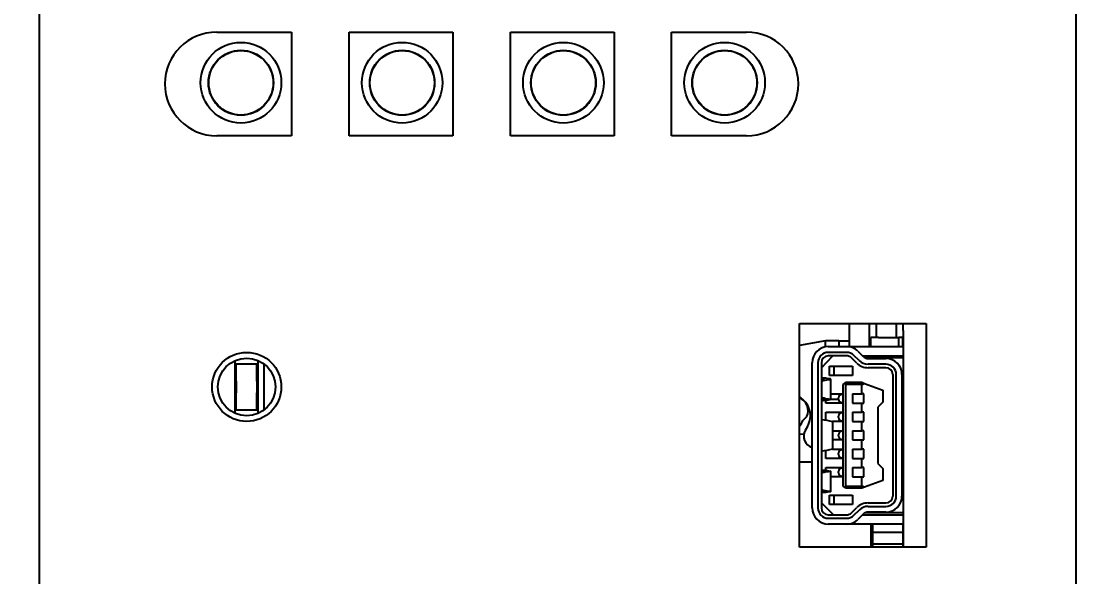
# Model space of a CAD drawing. Header units: millimetres. Extents: x 2121 to 4904, y 892 to 1933.
# Drawn here: x 2311.1 to 2402.7, y 1546.4 to 1594.7 of the extents above; entities that cross this region are included whole.
import ezdxf

# ---------------------------------------------------------------- set-up
doc = ezdxf.new("R2010")
doc.units = ezdxf.units.MM
doc.header["$LTSCALE"] = 1.8
doc.layers.add('치수(ISO)', color=7, linetype='Continuous', lineweight=25)
doc.styles.add('주 문자 (ISO)', font='')
doc.styles.add('주 텍스트 (ISO)', font='')
doc.styles.get('주 문자 (ISO)').set_extended_font_data('Tahoma')
doc.styles.get('주 텍스트 (ISO)').set_extended_font_data('Tahoma')
doc.dimstyles.new('기본값 (ISO)', dxfattribs={"dimscale": 1.8, "dimtxt": 3.5, "dimasz": 2.5, "dimexe": 3.175, "dimexo": 0, "dimgap": 0.762, "dimtad": 1, "dimrnd": 1e-08, "dimzin": 0, "dimtxsty": '주 텍스트 (ISO)', "dimcen": 0.09, "dimdle": 10, "dimclrd": 256, "dimclre": 256, "dimclrt": 256, "dimazin": 0, "dimtfac": 1.001486, "dimtmove": 0, "dimatfit": 3, "dimfxl": 1, "dimtolj": 1, "dimtzin": 0, "dimlwd": -1, "dimlwe": -1, "dimarcsym": 0})

# ---------------------------------------------------------------- blocks, each defined once
blk = doc.blocks.new('*D800')
at = {"layer": 'Defpoints', "color": 0}
for p in [(2312.65, 1639.801), (2236.277, 1289.801), (2312.65, 1289.801)]:
    blk.add_point(p, dxfattribs=at)
at = {"layer": '치수(ISO)', "color": 7}
for p, q in [((2312.65, 1639.801), (2230.562, 1639.801)), ((2236.277, 1635.301), (2236.277, 1294.301)), ((2312.65, 1289.801), (2230.562, 1289.801))]:
    blk.add_line(p, q, dxfattribs=at)
for points in [[(2237.027, 1635.301), (2235.527, 1635.301), (2236.277, 1639.801)], [(2235.527, 1294.301), (2237.027, 1294.301), (2236.277, 1289.801)]]:
    blk.add_solid(points, dxfattribs=at)
at = {"layer": '치수(ISO)', "color": 7, "insert": (2228.453, 1449.677), "char_height": 6.3, "attachment_point": 1, "rotation": 90, "style": '주 텍스트 (ISO)'}
blk.add_mtext('\\A1;175', dxfattribs=at)
blk = doc.blocks.new('*D807')
at = {"layer": 'Defpoints', "color": 0}
for p in [(2326.65, 1629.801), (2268.621, 1294.801), (2322.65, 1294.801)]:
    blk.add_point(p, dxfattribs=at)
at = {"layer": '치수(ISO)', "color": 7}
for p, q in [((2326.65, 1629.801), (2262.906, 1629.801)), ((2268.621, 1625.301), (2268.621, 1299.301)), ((2322.65, 1294.801), (2262.906, 1294.801))]:
    blk.add_line(p, q, dxfattribs=at)
for points in [[(2269.371, 1625.301), (2267.871, 1625.301), (2268.621, 1629.801)], [(2267.871, 1299.301), (2269.371, 1299.301), (2268.621, 1294.801)]]:
    blk.add_solid(points, dxfattribs=at)
at = {"layer": '치수(ISO)', "color": 7, "insert": (2263.974, 1456.345), "char_height": 6.3, "attachment_point": 5, "rotation": 90, "style": '주 문자 (ISO)'}
blk.add_mtext('\\A1;167.5', dxfattribs=at)

msp = doc.modelspace()

# ---------------------------------------------------------------- linework, layer by layer
at = {"layer": '치수(ISO)', "color": 7}
for p, q in [((2312.65, 1289.801), (2312.65, 1639.801)), ((2402.65, 1639.801), (2402.65, 1289.801)), ((2328.05, 1593.701), (2334.55, 1593.701)), ((2334.55, 1593.701), (2334.55, 1584.701)), ((2339.55, 1584.701), (2339.55, 1593.701)), ((2339.55, 1593.701), (2348.55, 1593.701)), ((2348.55, 1593.701), (2348.55, 1584.701)), ((2353.55, 1584.701), (2353.55, 1593.701)), ((2353.55, 1593.701), (2362.55, 1593.701)), ((2362.55, 1593.701), (2362.55, 1584.701)), ((2367.55, 1584.701), (2367.55, 1593.701)), ((2367.55, 1593.701), (2374.05, 1593.701)), ((2327.367, 1589.601), (2327.346, 1589.601)), ((2332.954, 1589.601), (2332.934, 1589.601)), ((2341.367, 1589.601), (2341.346, 1589.601)), ((2346.954, 1589.601), (2346.934, 1589.601)), ((2355.367, 1589.601), (2355.346, 1589.601)), ((2360.954, 1589.601), (2360.934, 1589.601)), ((2369.367, 1589.601), (2369.346, 1589.601)), ((2374.954, 1589.601), (2374.934, 1589.601)), ((2327.346, 1589.001), (2327.367, 1589.001)), ((2332.934, 1589.001), (2332.954, 1589.001)), ((2341.346, 1589.001), (2341.367, 1589.001)), ((2346.934, 1589.001), (2346.954, 1589.001)), ((2355.346, 1589.001), (2355.367, 1589.001)), ((2360.934, 1589.001), (2360.954, 1589.001)), ((2369.346, 1589.001), (2369.367, 1589.001)), ((2374.934, 1589.001), (2374.954, 1589.001)), ((2334.55, 1584.701), (2328.05, 1584.701)), ((2348.55, 1584.701), (2339.55, 1584.701)), ((2362.55, 1584.701), (2353.55, 1584.701)), ((2374.05, 1584.701), (2367.55, 1584.701)), ((2378.65, 1568.401), (2389.65, 1568.401)), ((2378.65, 1549.001), (2378.65, 1568.401)), ((2382.99, 1566.401), (2382.99, 1568.401)), ((2384.69, 1568.401), (2384.69, 1566.401)), ((2385.35, 1567.199), (2385.35, 1568.401)), ((2387.05, 1568.401), (2387.05, 1567.199)), ((2387.65, 1567.801), (2387.65, 1568.401)), ((2389.65, 1568.401), (2389.65, 1549.001)), ((2385.512, 1567.199), (2384.84, 1567.199)), ((2384.84, 1566.401), (2384.84, 1567.199)), ((2385.512, 1567.199), (2386.824, 1567.199)), ((2386.824, 1567.199), (2387.184, 1567.199)), ((2387.184, 1567.199), (2387.271, 1567.199)), ((2387.63, 1567.199), (2387.271, 1567.199)), ((2387.271, 1566.401), (2387.271, 1567.199)), ((2387.63, 1566.401), (2387.63, 1567.199)), ((2387.65, 1567.801), (2387.65, 1549.001)), ((2380.894, 1566.901), (2378.65, 1566.512)), ((2382.062, 1566.901), (2380.894, 1566.901)), ((2380.894, 1566.377), (2380.894, 1566.901)), ((2381.15, 1566.401), (2382.744, 1566.401)), ((2382.062, 1566.901), (2382.99, 1566.901)), ((2382.062, 1566.901), (2382.062, 1566.401)), ((2382.744, 1566.401), (2387.65, 1566.401)), ((2380.55, 1564.571), (2381.55, 1565.601)), ((2382.744, 1565.901), (2381.15, 1565.901)), ((2382.744, 1565.601), (2381.15, 1565.601)), ((2383.621, 1564.976), (2383.166, 1565.427)), ((2383.832, 1565.19), (2383.377, 1565.641)), ((2383.729, 1565.996), (2384.184, 1565.545)), ((2384.127, 1565.601), (2387.65, 1565.601)), ((2387.65, 1565.441), (2384.325, 1565.441)), ((2384.606, 1565.371), (2386.15, 1565.371)), ((2329.65, 1560.61), (2329.65, 1565.192)), ((2329.73, 1564.901), (2331.53, 1564.901)), ((2329.73, 1563.401), (2329.73, 1564.901)), ((2331.53, 1563.401), (2331.53, 1564.901)), ((2331.61, 1565.209), (2331.61, 1560.593)), ((2332.15, 1564.901), (2332.15, 1560.901)), ((2379.75, 1552.401), (2379.75, 1565.001)), ((2380.25, 1565.001), (2380.25, 1552.401)), ((2380.55, 1565.001), (2380.55, 1552.401)), ((2381.25, 1563.901), (2381.25, 1564.701)), ((2381.25, 1564.701), (2383.25, 1564.701)), ((2381.65, 1563.901), (2381.65, 1564.701)), ((2383.25, 1564.701), (2383.25, 1563.901)), ((2386.15, 1564.871), (2384.606, 1564.871)), ((2386.15, 1564.571), (2384.606, 1564.571)), ((2383.25, 1563.901), (2381.25, 1563.901)), ((2381.35, 1563.586), (2381.35, 1561.817)), ((2386.75, 1563.971), (2386.75, 1553.431)), ((2387.05, 1553.431), (2387.05, 1563.971)), ((2387.55, 1563.971), (2387.55, 1553.431)), ((2329.73, 1563.401), (2329.73, 1562.401)), ((2331.53, 1563.401), (2331.53, 1562.401)), ((2382.45, 1563.101), (2382.55, 1563.201)), ((2382.45, 1554.301), (2382.45, 1563.101)), ((2382.55, 1563.201), (2382.65, 1563.301)), ((2382.55, 1563.201), (2382.65, 1563.101)), ((2382.65, 1563.301), (2384.05, 1563.301)), ((2384.05, 1563.101), (2382.65, 1563.101)), ((2382.65, 1563.101), (2382.65, 1554.301)), ((2384.05, 1563.301), (2384.302, 1563.21)), ((2384.05, 1563.101), (2384.302, 1563.21)), ((2384.05, 1562.301), (2384.05, 1563.101)), ((2384.302, 1563.21), (2385.9, 1562.628)), ((2385.9, 1562.628), (2385.9, 1561.588)), ((2329.73, 1560.901), (2329.73, 1562.401)), ((2331.53, 1560.901), (2331.53, 1562.401)), ((2380.95, 1561.501), (2380.95, 1561.752)), ((2381.35, 1562.301), (2382.45, 1562.301)), ((2382.052, 1561.821), (2381.35, 1561.821)), ((2382.05, 1561.851), (2382.05, 1561.951)), ((2382.35, 1562.251), (2382.45, 1562.251)), ((2383.25, 1562.301), (2383.25, 1561.501)), ((2383.25, 1562.301), (2384.05, 1562.301)), ((2384.25, 1562.301), (2384.05, 1562.301)), ((2384.25, 1561.501), (2384.25, 1562.301)), ((2329.73, 1560.901), (2331.53, 1560.901)), ((2382.45, 1561.501), (2380.95, 1561.501)), ((2380.95, 1560.701), (2382.45, 1560.701)), ((2380.95, 1560.029), (2380.95, 1560.701)), ((2382.35, 1561.551), (2382.45, 1561.551)), ((2383.25, 1561.501), (2384.05, 1561.501)), ((2383.25, 1560.701), (2383.25, 1559.901)), ((2383.25, 1560.701), (2384.05, 1560.701)), ((2384.05, 1561.501), (2384.25, 1561.501)), ((2384.05, 1560.701), (2384.05, 1561.501)), ((2384.25, 1560.701), (2384.05, 1560.701)), ((2384.25, 1559.901), (2384.25, 1560.701)), ((2385.9, 1561.588), (2385.45, 1561.138)), ((2385.45, 1561.138), (2385.45, 1556.264)), ((2378.944, 1559.982), (2379.284, 1560.322)), ((2382.45, 1559.901), (2381.504, 1559.901)), ((2381.55, 1557.533), (2381.55, 1559.869)), ((2382.05, 1560.251), (2382.05, 1560.351)), ((2382.35, 1560.651), (2382.45, 1560.651)), ((2382.35, 1559.951), (2382.45, 1559.951)), ((2383.25, 1559.901), (2384.05, 1559.901)), ((2384.05, 1559.901), (2384.25, 1559.901)), ((2384.05, 1559.101), (2384.05, 1559.901)), ((2379.347, 1559.466), (2379.152, 1559.132)), ((2381.55, 1559.101), (2382.45, 1559.101)), ((2382.35, 1559.051), (2382.45, 1559.051)), ((2383.25, 1559.101), (2383.25, 1558.301)), ((2383.25, 1559.101), (2384.05, 1559.101)), ((2384.25, 1559.101), (2384.05, 1559.101)), ((2384.25, 1558.301), (2384.25, 1559.101)), ((2378.65, 1558.79), (2379.036, 1558.831)), ((2382.45, 1558.301), (2381.55, 1558.301)), ((2382.05, 1558.651), (2382.05, 1558.751)), ((2382.35, 1558.351), (2382.45, 1558.351)), ((2383.25, 1558.301), (2384.05, 1558.301)), ((2384.05, 1558.301), (2384.25, 1558.301)), ((2384.05, 1557.501), (2384.05, 1558.301)), ((2380.95, 1556.701), (2380.95, 1557.373)), ((2381.504, 1557.501), (2382.45, 1557.501)), ((2382.05, 1557.051), (2382.05, 1557.151)), ((2382.35, 1557.451), (2382.45, 1557.451)), ((2383.25, 1557.501), (2383.25, 1556.701)), ((2383.25, 1557.501), (2384.05, 1557.501)), ((2384.25, 1557.501), (2384.05, 1557.501)), ((2384.25, 1556.701), (2384.25, 1557.501)), ((2379.75, 1556.36), (2378.65, 1556.36)), ((2382.45, 1556.701), (2380.95, 1556.701)), ((2382.35, 1556.751), (2382.45, 1556.751)), ((2383.25, 1556.701), (2384.05, 1556.701)), ((2384.05, 1556.701), (2384.25, 1556.701)), ((2384.05, 1555.901), (2384.05, 1556.701)), ((2385.45, 1556.264), (2385.9, 1555.814)), ((2380.95, 1555.65), (2380.95, 1555.901)), ((2380.95, 1555.901), (2382.45, 1555.901)), ((2381.35, 1555.586), (2381.35, 1553.817)), ((2382.05, 1555.451), (2382.05, 1555.551)), ((2382.35, 1555.851), (2382.45, 1555.851)), ((2383.25, 1555.901), (2383.25, 1555.101)), ((2383.25, 1555.901), (2384.05, 1555.901)), ((2384.25, 1555.901), (2384.05, 1555.901)), ((2384.25, 1555.101), (2384.25, 1555.901)), ((2385.9, 1555.814), (2385.9, 1554.774)), ((2382.45, 1555.101), (2381.35, 1555.101)), ((2382.35, 1555.151), (2382.45, 1555.151)), ((2382.55, 1554.201), (2382.45, 1554.301)), ((2382.65, 1554.301), (2382.55, 1554.201)), ((2382.65, 1554.301), (2384.05, 1554.301)), ((2383.25, 1555.101), (2384.05, 1555.101)), ((2384.05, 1555.101), (2384.25, 1555.101)), ((2384.05, 1554.301), (2384.05, 1555.101)), ((2384.302, 1554.193), (2384.05, 1554.301)), ((2385.9, 1554.774), (2384.302, 1554.193)), ((2381.25, 1552.701), (2381.25, 1553.501)), ((2381.25, 1553.501), (2383.25, 1553.501)), ((2381.65, 1552.701), (2381.65, 1553.501)), ((2382.65, 1554.101), (2382.55, 1554.201)), ((2384.05, 1554.101), (2382.65, 1554.101)), ((2383.25, 1553.501), (2383.25, 1552.701)), ((2384.302, 1554.193), (2384.05, 1554.101)), ((2381.611, 1551.801), (2380.55, 1552.831)), ((2383.25, 1552.701), (2381.25, 1552.701)), ((2384.606, 1552.831), (2386.15, 1552.831)), ((2384.606, 1552.531), (2386.15, 1552.531)), ((2381.15, 1551.801), (2382.744, 1551.801)), ((2383.166, 1551.975), (2383.621, 1552.426)), ((2383.377, 1551.762), (2383.832, 1552.213)), ((2384.184, 1551.857), (2383.729, 1551.406)), ((2384.127, 1551.801), (2387.65, 1551.801)), ((2387.65, 1551.961), (2384.325, 1551.961)), ((2386.15, 1552.031), (2384.606, 1552.031)), ((2381.15, 1551.501), (2382.744, 1551.501)), ((2382.744, 1551.001), (2381.15, 1551.001)), ((2387.65, 1551.001), (2382.744, 1551.001)), ((2384.83, 1551.001), (2384.83, 1549.001)), ((2385.03, 1550.281), (2385.03, 1551.001)), ((2387.63, 1551.001), (2387.63, 1550.281)), ((2387.63, 1550.281), (2385.03, 1550.281)), ((2385.03, 1549.781), (2385.03, 1550.281)), ((2385.03, 1549.281), (2385.03, 1549.781)), ((2387.63, 1550.281), (2387.63, 1549.281)), ((2389.65, 1549.001), (2378.65, 1549.001)), ((2385.03, 1549.281), (2387.63, 1549.281)), ((2385.03, 1549.001), (2385.03, 1549.281)), ((2387.63, 1549.281), (2387.63, 1549.001))]:
    msp.add_line(p, q, dxfattribs=at)
for centre, radius in [((2330.15, 1589.301), 3.5), ((2344.15, 1589.301), 3.5), ((2358.15, 1589.301), 3.5), ((2372.15, 1589.301), 3.5), ((2330.15, 1589.301), 2.82), ((2330.15, 1589.301), 2.8), ((2344.15, 1589.301), 2.82), ((2344.15, 1589.301), 2.8), ((2358.15, 1589.301), 2.82), ((2358.15, 1589.301), 2.8), ((2372.15, 1589.301), 2.82), ((2372.15, 1589.301), 2.8), ((2330.65, 1562.901), 3), ((2330.65, 1562.901), 2.5)]:
    msp.add_circle(centre, radius, dxfattribs=at)
for centre, radius, start, end in [((2328.05, 1589.201), 4.5, 90, 270), ((2374.05, 1589.201), 4.5, 270, 90), ((2381.15, 1565.001), 1.4, 90, 180), ((2382.744, 1565.001), 1.4, 45.27679, 90), ((2381.15, 1565.001), 0.9, 90, 180), ((2381.15, 1565.001), 0.6, 90, 180), ((2382.744, 1565.001), 0.9, 45.27679, 90), ((2382.744, 1565.001), 0.6, 45.27679, 90), ((2384.606, 1565.971), 0.6, 225.27679, 270), ((2386.15, 1563.971), 1.4, 0, 90), ((2384.606, 1565.971), 1.4, 225.27679, 270), ((2384.606, 1565.971), 1.1, 225.27679, 270), ((2386.15, 1563.971), 0.9, 0, 90), ((2386.15, 1563.971), 0.6, 0, 90), ((2377.744, 1560.399), 1.854, 329.78542, 60.75005), ((2378.175, 1560.83), 1.219, 335.36413, 67.07307), ((2382.35, 1561.951), 0.3, 90, 180), ((2382.35, 1561.851), 0.3, 180, 270), ((2377.744, 1560.399), 1.27, 315.51107, 340.84193), ((2382.35, 1560.351), 0.3, 90, 180), ((2382.35, 1560.251), 0.3, 180, 270), ((2380.03, 1558.621), 1.016, 149.78542, 254.00279), ((2382.35, 1558.751), 0.3, 90, 180), ((2382.35, 1558.651), 0.3, 180, 270), ((2382.35, 1557.151), 0.3, 90, 180), ((2382.35, 1557.051), 0.3, 180, 270), ((2382.35, 1555.551), 0.3, 90, 180), ((2382.35, 1555.451), 0.3, 180, 270), ((2386.15, 1553.431), 0.6, 270, 0), ((2386.15, 1553.431), 1.4, 270, 0), ((2386.15, 1553.431), 0.9, 270, 0), ((2384.606, 1551.431), 1.4, 90, 134.72321), ((2384.606, 1551.431), 1.1, 90, 134.72321), ((2381.15, 1552.401), 1.4, 180, 270), ((2381.15, 1552.401), 0.9, 180, 270), ((2381.15, 1552.401), 0.6, 180, 270), ((2382.744, 1552.401), 0.6, 270, 314.72321), ((2382.744, 1552.401), 0.9, 270, 314.72321), ((2384.606, 1551.431), 0.6, 90, 134.72321), ((2382.744, 1552.401), 1.4, 270, 314.72321)]:
    msp.add_arc(centre, radius, start, end, dxfattribs=at)
for points, knots in [([(2381.296, 1563.601), (2381.142, 1563.626), (2380.988, 1563.647), (2380.739, 1563.673), (2380.645, 1563.681), (2380.55, 1563.688)], [0.000001, 0.000001, 0.000001, 0.000001, 0.0893218, 0.0893218, 0.1440884, 0.1440884, 0.1440884, 0.1440884]), ([(2380.716, 1563.601), (2380.739, 1563.597), (2380.75, 1563.592), (2380.75, 1563.579), (2380.739, 1563.571), (2380.693, 1563.554), (2380.66, 1563.544), (2380.596, 1563.529), (2380.574, 1563.524), (2380.55, 1563.519)], [-0.05269467, -0.05269467, -0.05269467, -0.05269467, -0.03952411, -0.03952411, -0.02634801, -0.02634801, -0.01320205, -0.01320205, -0.00716274, -0.00716274, -0.00716274, -0.00716274]), ([(2380.882, 1563.501), (2380.98, 1563.519), (2381.065, 1563.533), (2381.205, 1563.554), (2381.259, 1563.563), (2381.332, 1563.576), (2381.35, 1563.581), (2381.35, 1563.591), (2381.332, 1563.595), (2381.296, 1563.601)], [0.00000102, 0.00000102, 0.00000102, 0.00000102, 0.0210007, 0.0210007, 0.04202403, 0.04202403, 0.06305934, 0.06305934, 0.08408658, 0.08408658, 0.08408658, 0.08408658]), ([(2380.55, 1561.883), (2380.574, 1561.878), (2380.596, 1561.873), (2380.66, 1561.858), (2380.693, 1561.849), (2380.739, 1561.831), (2380.75, 1561.823), (2380.75, 1561.81), (2380.739, 1561.805), (2380.716, 1561.801)], [-0.0455241, -0.0455241, -0.0455241, -0.0455241, -0.03948601, -0.03948601, -0.02634262, -0.02634262, -0.01316905, -0.01316905, -0.000001, -0.000001, -0.000001, -0.000001]), ([(2380.55, 1561.714), (2380.645, 1561.721), (2380.739, 1561.729), (2380.988, 1561.756), (2381.142, 1561.776), (2381.296, 1561.801)], [0.0346048, 0.0346048, 0.0346048, 0.0346048, 0.0893714, 0.0893714, 0.1786922, 0.1786922, 0.1786922, 0.1786922]), ([(2380.882, 1561.901), (2380.98, 1561.883), (2381.065, 1561.87), (2381.205, 1561.848), (2381.259, 1561.84), (2381.332, 1561.827), (2381.35, 1561.821), (2381.35, 1561.812), (2381.332, 1561.807), (2381.296, 1561.801)], [-0.08408988, -0.08408988, -0.08408988, -0.08408988, -0.06308935, -0.06308935, -0.0420652, -0.0420652, -0.02102906, -0.02102906, -0.000001, -0.000001, -0.000001, -0.000001]), ([(2381.55, 1559.869), (2381.55, 1559.869), (2381.55, 1559.87), (2381.549, 1559.882), (2381.534, 1559.893), (2381.504, 1559.901)], [-0.02050599, -0.02050599, -0.02050599, -0.02050599, -0.0198228, -0.0198228, -0.000001, -0.000001, -0.000001, -0.000001]), ([(2381.504, 1557.501), (2381.534, 1557.51), (2381.549, 1557.52), (2381.55, 1557.532), (2381.55, 1557.533), (2381.55, 1557.533)], [-0.07932813, -0.07932813, -0.07932813, -0.07932813, -0.059535, -0.059535, -0.05882033, -0.05882033, -0.05882033, -0.05882033]), ([(2380.55, 1555.688), (2380.645, 1555.681), (2380.739, 1555.673), (2380.988, 1555.647), (2381.142, 1555.626), (2381.296, 1555.601)], [-0.1440884, -0.1440884, -0.1440884, -0.1440884, -0.0893218, -0.0893218, -0.000001, -0.000001, -0.000001, -0.000001]), ([(2380.716, 1555.601), (2380.739, 1555.597), (2380.75, 1555.592), (2380.75, 1555.579), (2380.739, 1555.571), (2380.693, 1555.554), (2380.66, 1555.544), (2380.596, 1555.529), (2380.574, 1555.524), (2380.55, 1555.519)], [0.000001, 0.000001, 0.000001, 0.000001, 0.01316901, 0.01316901, 0.02634256, 0.02634256, 0.03948598, 0.03948598, 0.0455241, 0.0455241, 0.0455241, 0.0455241]), ([(2381.296, 1555.601), (2381.332, 1555.595), (2381.35, 1555.591), (2381.35, 1555.581), (2381.332, 1555.576), (2381.259, 1555.563), (2381.205, 1555.554), (2381.065, 1555.533), (2380.98, 1555.519), (2380.882, 1555.501)], [0.000001, 0.000001, 0.000001, 0.000001, 0.02103096, 0.02103096, 0.04206899, 0.04206899, 0.06309124, 0.06309124, 0.08408988, 0.08408988, 0.08408988, 0.08408988]), ([(2380.716, 1553.801), (2380.739, 1553.805), (2380.75, 1553.81), (2380.75, 1553.823), (2380.739, 1553.831), (2380.693, 1553.849), (2380.66, 1553.858), (2380.596, 1553.873), (2380.574, 1553.878), (2380.55, 1553.883)], [-0.05269466, -0.05269466, -0.05269466, -0.05269466, -0.0395241, -0.0395241, -0.026348, -0.026348, -0.01320204, -0.01320204, -0.00716273, -0.00716273, -0.00716273, -0.00716273]), ([(2381.296, 1553.801), (2381.142, 1553.776), (2380.988, 1553.756), (2380.739, 1553.729), (2380.645, 1553.721), (2380.55, 1553.714)], [-0.1786922, -0.1786922, -0.1786922, -0.1786922, -0.0893714, -0.0893714, -0.0346048, -0.0346048, -0.0346048, -0.0346048]), ([(2380.882, 1553.901), (2380.98, 1553.883), (2381.065, 1553.87), (2381.205, 1553.848), (2381.259, 1553.84), (2381.332, 1553.827), (2381.35, 1553.821), (2381.35, 1553.812), (2381.332, 1553.807), (2381.296, 1553.801)], [0.000001, 0.000001, 0.000001, 0.000001, 0.02100069, 0.02100069, 0.04202401, 0.04202401, 0.06305931, 0.06305931, 0.08408654, 0.08408654, 0.08408654, 0.08408654])]:
    msp.add_open_spline(points, degree=3, knots=knots, dxfattribs=at)
for points in [[(2380.55, 1563.626), (2380.606, 1563.618), (2380.661, 1563.61), (2380.716, 1563.601)], [(2380.55, 1563.411), (2380.661, 1563.451), (2380.771, 1563.481), (2380.882, 1563.501)], [(2380.882, 1561.901), (2380.771, 1561.921), (2380.661, 1561.951), (2380.55, 1561.992)], [(2380.55, 1561.776), (2380.606, 1561.784), (2380.661, 1561.792), (2380.716, 1561.801)], [(2380.55, 1560.084), (2380.866, 1560.053), (2381.184, 1559.992), (2381.504, 1559.901)], [(2381.504, 1557.501), (2381.184, 1557.41), (2380.866, 1557.349), (2380.55, 1557.318)], [(2380.55, 1555.626), (2380.606, 1555.618), (2380.661, 1555.61), (2380.716, 1555.601)], [(2380.882, 1555.501), (2380.771, 1555.481), (2380.661, 1555.451), (2380.55, 1555.411)], [(2380.55, 1553.992), (2380.661, 1553.951), (2380.771, 1553.921), (2380.882, 1553.901)], [(2380.55, 1553.776), (2380.606, 1553.784), (2380.661, 1553.792), (2380.716, 1553.801)]]:
    msp.add_open_spline(points, degree=3, dxfattribs=at)

# ---------------------------------------------------------------- dimensions: what is measured, and where the dimension line sits
for base, p1, p2, angle, override, picture, middle in [((2236.277, 1289.801), (2312.65, 1639.801), (2312.65, 1289.801), 270, {"dimlfac": 0.5, "dimzin": 8, "dimdsep": 46, "dimclrd": 7, "dimclre": 7, "dimclrt": 7, "dimtofl": 0, "dimatfit": 1}, '*D800', (2236.277, 1456.068)), ((2268.621, 1294.801), (2326.65, 1629.801), (2322.65, 1294.801), 90, {"dimlfac": 0.5, "dimzin": 8, "dimdsep": 46, "dimtxsty": '주 문자 (ISO)', "dimclrd": 7, "dimclre": 7, "dimclrt": 7, "dimtofl": 0, "dimatfit": 1}, '*D807', (2268.621, 1456.345))]:
    dim = msp.add_linear_dim(base=base, p1=p1, p2=p2, angle=angle, dimstyle='기본값 (ISO)', override=override, dxfattribs=at)
    dim.commit()
    dim.dimension.update_dxf_attribs({"geometry": picture, "text_midpoint": middle, "dimtype": 160})

doc.saveas('drawing.dxf')
